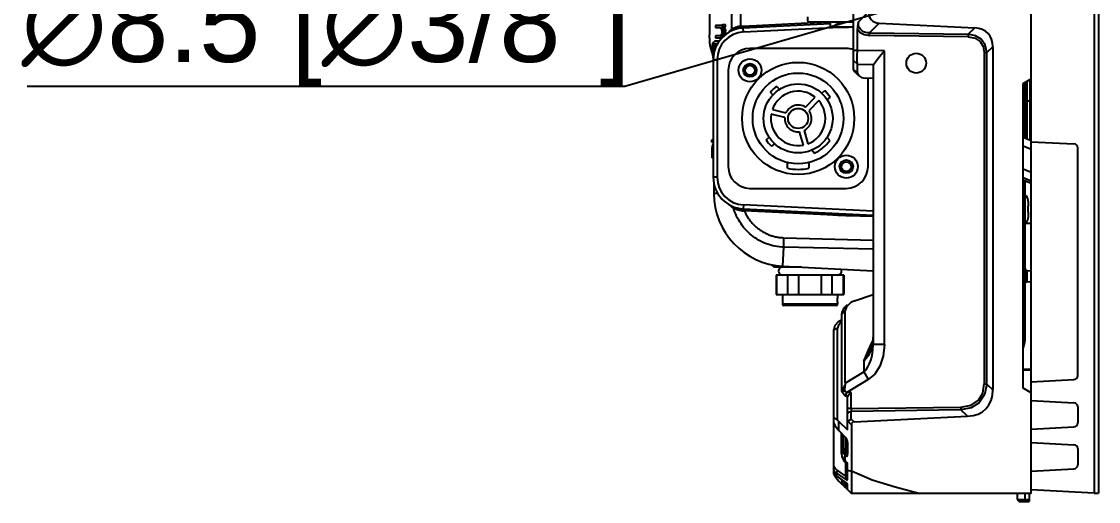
# Model space of a CAD drawing. Header units: millimetres. Extents: x -3132 to 28633, y 682 to 5849.
# Drawn here: x -2397.4 to -2124.7, y 1985.1 to 2106.6 of the extents above; entities that cross this region are included whole.
import ezdxf

# ---------------------------------------------------------------- set-up
doc = ezdxf.new("R2010")
doc.units = ezdxf.units.MM
doc.styles.get("Standard").update_dxf_attribs({"font": 'arial.ttf'})
doc.dimstyles.new('ISO-20', dxfattribs={"dimtxt": 20, "dimasz": 4, "dimexe": 1, "dimexo": 0.2, "dimgap": 0, "dimtad": 1, "dimtoh": 1, "dimdec": 1, "dimzin": 9, "dimdsep": 46, "dimtxsty": 'Standard', "dimblk": '_FILLED', "dimcen": 0.2, "dimclrd": 256, "dimclre": 256, "dimclrt": 256, "dimadec": 1, "dimazin": 2, "dimtfac": 1, "dimtdec": 1, "dimtofl": 0, "dimtmove": 0, "dimatfit": 3, "dimldrblk": '_FILLED', "dimfxl": 1, "dimtolj": 1, "dimtzin": 0, "dimarcsym": 0})

# ---------------------------------------------------------------- blocks, each defined once
blk = doc.blocks.new('_FILLED')
at = {"color": 0, "linetype": 'ByBlock'}
blk.add_solid([(0, 0), (-1, 0.15), (-1, -0.15)], dxfattribs=at)
blk = doc.blocks.new('*D43')
at = {"lineweight": -2, "transparency": 16777216}
for p, q in [((-2169.59, 2112.06), (-2169.19, 2112.06)), ((-2169.39, 2111.86), (-2169.39, 2112.26)), ((-2244.65, 2090.2), (-2177.31, 2109.76)), ((-2396.05, 2090.2), (-2244.65, 2090.2))]:
    blk.add_line(p, q, dxfattribs=at)
at = {"layer": 'Defpoints', "color": 0, "transparency": 16777216}
for p in [(-2173.47, 2110.87), (-2165.31, 2113.24)]:
    blk.add_point(p, dxfattribs=at)
at = {"lineweight": -2, "transparency": 16777216, "xscale": 4, "yscale": 4, "zscale": 4, "rotation": 16.19123402961128}
blk.add_blockref('_FILLED', (-2173.47, 2110.87), dxfattribs=at)
at = {"transparency": 16777216, "insert": (-2320.35, 2103.35), "char_height": 20, "attachment_point": 5}
blk.add_mtext('\\A1;∅8.5 [∅3/8"]', dxfattribs=at)

msp = doc.modelspace()

# ---------------------------------------------------------------- linework, layer by layer
at = {"linetype": 'Continuous'}
for p, q in [((-2141.787, 1987.058), (-2141.787, 2487.058)), ((-2217.632, 2411.041), (-2217.632, 2104.595)), ((-2215.317, 2105.401), (-2215.306, 2378.386)), ((-2125.787, 2236.958), (-2125.787, 1987.158)), ((-2124.737, 2236.958), (-2124.737, 1987.158)), ((-2186.787, 2094.39), (-2186.787, 2129.726)), ((-2223.198, 2109.503), (-2223.198, 2103.243)), ((-2185.507, 2106.544), (-2182.953, 2109.063)), ((-2220.218, 2105.6), (-2221.751, 2105.6)), ((-2221.751, 2105.6), (-2221.751, 2105.079)), ((-2219.982, 2105.704), (-2220.218, 2105.6)), ((-2220.159, 2105.079), (-2219.864, 2105.287)), ((-2219.864, 2105.808), (-2219.982, 2105.704)), ((-2219.864, 2105.808), (-2219.164, 2105.808)), ((-2219.864, 2105.287), (-2219.864, 2105.808)), ((-2219.864, 2105.287), (-2219.164, 2105.287)), ((-2219.164, 2105.287), (-2219.164, 2105.808)), ((-2215.317, 2105.401), (-2215.306, 2105.31)), ((-2215.306, 2105.31), (-2215.296, 2105.223)), ((-2214.688, 2105.456), (-2195.096, 2106.422)), ((-2192.68, 2106.041), (-2214.681, 2104.956)), ((-2198.256, 2106.558), (-2186.787, 2106.558)), ((-2186.787, 2106.458), (-2192.7, 2106.458)), ((-2192.7, 2106.458), (-2192.7, 2105.258)), ((-2192.7, 2105.258), (-2186.787, 2105.258)), ((-2190.55, 2106.558), (-2190.55, 2106.458)), ((-2188.15, 2106.558), (-2188.15, 2106.458)), ((-2180.262, 2106.19), (-2182.709, 2103.776)), ((-2180.262, 2106.19), (-2156.061, 2104.995)), ((-2221.751, 2105.079), (-2220.453, 2105.079)), ((-2220.571, 2102.995), (-2221.751, 2102.995)), ((-2221.751, 2102.995), (-2221.751, 2102.475)), ((-2220.394, 2103.1), (-2220.571, 2102.995)), ((-2220.571, 2102.475), (-2220.336, 2102.579)), ((-2220.453, 2105.079), (-2220.277, 2104.87)), ((-2220.218, 2103.308), (-2220.394, 2103.1)), ((-2220.336, 2102.579), (-2220.218, 2102.683)), ((-2220.336, 2102.579), (-2219.985, 2102.579)), ((-2220.277, 2104.87), (-2220.159, 2104.558)), ((-2220.1, 2103.725), (-2220.218, 2103.308)), ((-2220.218, 2102.683), (-2220.041, 2102.995)), ((-2220.218, 2102.683), (-2219.922, 2102.683)), ((-2220.159, 2105.079), (-2219.489, 2105.079)), ((-2219.982, 2104.766), (-2220.159, 2105.079)), ((-2220.159, 2104.558), (-2220.1, 2104.141)), ((-2220.1, 2104.141), (-2220.1, 2103.725)), ((-2220.041, 2102.995), (-2219.923, 2103.308)), ((-2220.041, 2102.995), (-2219.544, 2102.995)), ((-2219.982, 2104.766), (-2219.296, 2104.766)), ((-2219.923, 2104.558), (-2219.982, 2104.766)), ((-2219.923, 2104.558), (-2219.23, 2104.558)), ((-2219.864, 2104.141), (-2219.923, 2104.558)), ((-2219.923, 2103.308), (-2219.864, 2103.725)), ((-2219.923, 2103.308), (-2219.23, 2103.308)), ((-2219.864, 2104.141), (-2219.164, 2104.141)), ((-2219.864, 2103.725), (-2219.864, 2104.141)), ((-2219.864, 2103.725), (-2219.164, 2103.725)), ((-2219.164, 2103.725), (-2219.164, 2104.141)), ((-2214.631, 2103.958), (-2214.681, 2104.956)), ((-2214.631, 2103.958), (-2190.294, 2105.158)), ((-2190.65, 2105.158), (-2188.05, 2105.158)), ((-2185.787, 2099.293), (-2185.787, 2104.741)), ((-2182.709, 2103.776), (-2157.723, 2103.415)), ((-2157.723, 2102.708), (-2182.709, 2103.07)), ((-2157.723, 2103.415), (-2156.061, 2104.995)), ((-2222.595, 2098.783), (-2222.996, 2100.279)), ((-2222.576, 2100.495), (-2222.635, 2099.975)), ((-2222.635, 2099.975), (-2222.635, 2099.141)), ((-2222.458, 2100.912), (-2222.576, 2100.495)), ((-2222.223, 2101.329), (-2222.458, 2100.912)), ((-2222.281, 2099.975), (-2222.223, 2100.391)), ((-2222.281, 2099.975), (-2221.698, 2099.975)), ((-2222.281, 2099.141), (-2222.281, 2099.975)), ((-2221.987, 2101.537), (-2222.223, 2101.329)), ((-2222.223, 2100.391), (-2222.105, 2100.704)), ((-2222.223, 2100.391), (-2221.514, 2100.391)), ((-2222.105, 2100.704), (-2221.928, 2100.912)), ((-2222.105, 2100.704), (-2221.332, 2100.704)), ((-2221.692, 2101.641), (-2221.987, 2101.537)), ((-2221.928, 2100.912), (-2221.692, 2101.016)), ((-2221.928, 2100.912), (-2221.244, 2100.912)), ((-2221.751, 2102.475), (-2220.088, 2102.475)), ((-2220.807, 2101.641), (-2221.692, 2101.641)), ((-2221.692, 2101.016), (-2221.184, 2101.016)), ((-2151.487, 2100.192), (-2153.008, 2098.746)), ((-2151.487, 2100.192), (-2151.487, 2013.34)), ((-2222.635, 2099.141), (-2222.576, 2098.62)), ((-2222.576, 2098.62), (-2222.458, 2098.204)), ((-2222.458, 2098.204), (-2222.24, 2097.817)), ((-2222.281, 2099.141), (-2221.984, 2099.141)), ((-2222.223, 2098.725), (-2222.281, 2099.141)), ((-2222.223, 2098.725), (-2222.089, 2098.725)), ((-2222.138, 2098.5), (-2222.223, 2098.725)), ((-2188.587, 2099.758), (-2212.987, 2099.758)), ((-2185.787, 2099.293), (-2186.787, 2099.293)), ((-2185.797, 2097.943), (-2185.787, 2099.293)), ((-2185.797, 2096.728), (-2185.797, 2097.943)), ((-2178.891, 2099.154), (-2185.787, 2099.293)), ((-2178.891, 2024.834), (-2178.891, 2099.154)), ((-2153.68, 2098.746), (-2153.008, 2098.746)), ((-2153.68, 2098.746), (-2153.68, 2014.824)), ((-2153.008, 2014.786), (-2153.008, 2098.746)), ((-2222.287, 2096.966), (-2221.287, 2096.966)), ((-2222.287, 2096.966), (-2222.287, 2067.15)), ((-2221.287, 2096.966), (-2221.287, 2067.15)), ((-2185.787, 2095.831), (-2186.787, 2096.728)), ((-2186.787, 2094.39), (-2185.787, 2093.494)), ((-2185.787, 2095.831), (-2185.797, 2096.728)), ((-2185.787, 2095.831), (-2181.647, 2095.748)), ((-2185.787, 2093.494), (-2185.787, 2095.831)), ((-2181.787, 2095.232), (-2181.787, 2024.834)), ((-2218.487, 2094.258), (-2218.487, 2069.858)), ((-2186.582, 2093.969), (-2186.371, 2093.764)), ((-2186.371, 2093.764), (-2185.533, 2092.926)), ((-2185.787, 2093.494), (-2185.532, 2092.927)), ((-2181.787, 2092.198), (-2183.823, 2092.28)), ((-2183.087, 2069.858), (-2183.087, 2092.251)), ((-2143.787, 2090.903), (-2141.787, 2092.058)), ((-2142.087, 2091.885), (-2142.087, 2076.592)), ((-2206.192, 2090.172), (-2205.545, 2089.401)), ((-2194.825, 2088.463), (-2194.054, 2089.11)), ((-2143.787, 2013.713), (-2143.787, 2090.903)), ((-2143.287, 2077.098), (-2143.287, 2091.192)), ((-2142.787, 2077.058), (-2142.787, 2091.481)), ((-2207.192, 2088.019), (-2207.839, 2088.79)), ((-2198.893, 2084.882), (-2196.443, 2087.419)), ((-2195.58, 2086.586), (-2198.03, 2084.048)), ((-2192.672, 2087.463), (-2193.444, 2086.816)), ((-2141.787, 2086.458), (-2143.287, 2086.458)), ((-2207.311, 2084.303), (-2203.889, 2083.45)), ((-2204.179, 2082.285), (-2207.601, 2083.139)), ((-2199.469, 2075.285), (-2200.441, 2078.676)), ((-2199.287, 2079.006), (-2198.315, 2075.616)), ((-2222.635, 2076.641), (-2222.287, 2076.641)), ((-2222.635, 2076.016), (-2222.635, 2076.641)), ((-2222.635, 2076.016), (-2222.287, 2076.016)), ((-2222.399, 2075.495), (-2222.576, 2075.079)), ((-2222.287, 2075.645), (-2222.399, 2075.495)), ((-2208.901, 2076.652), (-2208.13, 2077.3)), ((-2206.748, 2075.653), (-2207.519, 2075.005)), ((-2193.467, 2077.263), (-2192.799, 2076.467)), ((-2143.787, 2077.309), (-2141.787, 2076.466)), ((-2141.787, 2076.165), (-2130.934, 2075.596)), ((-2222.576, 2075.079), (-2222.635, 2074.558)), ((-2222.635, 2074.558), (-2222.635, 2072.058)), ((-2222.34, 2072.683), (-2222.34, 2074.662)), ((-2196.668, 2073.221), (-2197.336, 2074.017)), ((-2143.787, 2075.139), (-2141.787, 2074.295)), ((-2129.987, 2016.929), (-2129.987, 2074.598)), ((-2222.287, 2072.058), (-2222.635, 2072.058)), ((-2203.462, 2069.438), (-2203.462, 2070.873)), ((-2198.112, 2070.873), (-2198.112, 2069.438)), ((-2221.287, 2067.15), (-2222.287, 2067.15)), ((-2141.787, 2068.367), (-2143.787, 2069.211)), ((-2143.787, 2067.118), (-2141.787, 2066.274)), ((-2222.132, 2065.603), (-2222.132, 2063.074)), ((-2212.987, 2064.358), (-2188.587, 2064.358)), ((-2141.787, 2065.612), (-2143.787, 2066.456)), ((-2143.287, 2065.926), (-2143.786, 2066.443)), ((-2143.287, 2026.585), (-2143.287, 2066.245)), ((-2221.169, 2063.074), (-2222.132, 2063.074)), ((-2217.495, 2059.559), (-2217.408, 2059.512)), ((-2214.631, 2060.158), (-2214.681, 2059.159)), ((-2214.681, 2059.159), (-2181.787, 2057.537)), ((-2181.787, 2058.538), (-2214.631, 2060.158)), ((-2143.786, 2061.558), (-2143.287, 2061.558)), ((-2142.53, 2061.354), (-2142.509, 2061.356)), ((-2142.53, 2059.804), (-2142.487, 2059.808)), ((-2142.487, 2059.808), (-2142.487, 2060.912)), ((-2214.848, 2058.698), (-2214.654, 2058.674)), ((-2214.407, 2058.646), (-2214.654, 2058.674)), ((-2195.096, 2057.693), (-2214.407, 2058.646)), ((-2142.487, 2058.308), (-2142.53, 2058.312)), ((-2142.509, 2056.76), (-2142.53, 2056.762)), ((-2142.487, 2057.204), (-2142.487, 2058.308)), ((-2143.227, 2055.508), (-2141.787, 2055.558)), ((-2204.378, 2051.847), (-2181.752, 2051.273)), ((-2204.65, 2044.652), (-2204.398, 2049.454)), ((-2181.746, 2048.939), (-2204.398, 2049.454)), ((-2143.287, 2045.558), (-2143.786, 2045.558)), ((-2206.8, 2044.403), (-2207.405, 2045.007)), ((-2199.894, 2044.403), (-2206.8, 2044.403)), ((-2204.65, 2044.652), (-2181.787, 2043.454)), ((-2204.151, 2044.403), (-2204.232, 2044.63)), ((-2201.844, 2044.403), (-2201.839, 2044.505)), ((-2141.787, 2043.395), (-2142.83, 2043.487)), ((-2142.83, 2040.946), (-2142.83, 2043.487)), ((-2189.187, 2042.403), (-2206.387, 2042.403)), ((-2206.387, 2042.403), (-2206.387, 2037.503)), ((-2206.246, 2042.403), (-2206.246, 2037.503)), ((-2203.357, 2037.503), (-2203.357, 2042.403)), ((-2200.676, 2042.403), (-2200.676, 2037.503)), ((-2194.897, 2037.503), (-2194.897, 2042.403)), ((-2192.217, 2042.403), (-2192.217, 2037.503)), ((-2189.327, 2037.503), (-2189.327, 2042.403)), ((-2189.187, 2042.403), (-2189.187, 2037.503)), ((-2143.786, 2040.672), (-2143.287, 2041.19)), ((-2143.287, 2040.558), (-2143.199, 2040.59)), ((-2143.215, 2040.758), (-2143.253, 2040.653)), ((-2143.199, 2040.59), (-2143.116, 2040.604)), ((-2141.787, 2040.72), (-2143.116, 2040.604)), ((-2143.116, 2040.604), (-2142.945, 2040.705)), ((-2142.945, 2040.705), (-2142.83, 2040.946)), ((-2206.387, 2037.503), (-2189.187, 2037.503)), ((-2204.715, 2037.503), (-2204.715, 2036.503)), ((-2190.858, 2037.503), (-2190.858, 2036.503)), ((-2186.509, 2035.88), (-2181.787, 2037.499)), ((-2204.784, 2035.52), (-2204.787, 2035.503)), ((-2204.787, 2035.503), (-2204.787, 2035.003)), ((-2190.787, 2035.003), (-2204.787, 2035.003)), ((-2204.777, 2035.575), (-2204.784, 2035.52)), ((-2204.776, 2035.577), (-2204.777, 2035.575)), ((-2204.765, 2035.665), (-2204.776, 2035.577)), ((-2204.752, 2035.783), (-2204.765, 2035.665)), ((-2204.739, 2035.924), (-2204.752, 2035.783)), ((-2204.727, 2036.09), (-2204.739, 2035.924)), ((-2204.718, 2036.289), (-2204.727, 2036.09)), ((-2204.715, 2036.503), (-2204.718, 2036.289)), ((-2191.087, 2034.703), (-2204.487, 2034.703)), ((-2190.855, 2036.289), (-2190.858, 2036.503)), ((-2190.846, 2036.09), (-2190.855, 2036.289)), ((-2190.834, 2035.924), (-2190.846, 2036.09)), ((-2190.821, 2035.783), (-2190.834, 2035.924)), ((-2190.811, 2035.69), (-2190.821, 2035.783)), ((-2190.808, 2035.665), (-2190.811, 2035.69)), ((-2190.797, 2035.575), (-2190.808, 2035.665)), ((-2190.789, 2035.52), (-2190.797, 2035.575)), ((-2190.787, 2035.503), (-2190.789, 2035.52)), ((-2190.787, 2035.503), (-2190.787, 2035.003)), ((-2186.509, 2035.88), (-2187.43, 2035.431)), ((-2188.871, 2033.399), (-2189.787, 2032.398)), ((-2189.787, 2032.398), (-2189.787, 2013.002)), ((-2188.581, 2034.306), (-2188.871, 2033.399)), ((-2188.871, 2015.065), (-2188.871, 2033.399)), ((-2191.787, 2028.577), (-2190.787, 2028.943)), ((-2190.787, 2005.683), (-2190.787, 2028.943)), ((-2189.787, 2030.992), (-2190.657, 2030.558)), ((-2189.787, 2030.502), (-2189.954, 2030.417)), ((-2191.787, 1992.162), (-2191.787, 2028.577)), ((-2181.787, 2027.162), (-2181.969, 2025.271)), ((-2143.287, 2026.585), (-2143.769, 2026.585)), ((-2183.198, 2022.757), (-2182.395, 2024.723)), ((-2181.969, 2025.271), (-2182.435, 2023.667)), ((-2182.395, 2024.723), (-2181.787, 2025.889)), ((-2181.884, 2025.606), (-2182.139, 2024.245)), ((-2178.891, 2024.834), (-2181.787, 2024.834)), ((-2184.145, 2020.59), (-2183.198, 2022.757)), ((-2184.145, 2020.59), (-2184.145, 2017.885)), ((-2141.787, 2018.482), (-2143.787, 2018.587)), ((-2141.787, 2018.308), (-2143.787, 2018.343)), ((-2188.871, 2015.042), (-2184.145, 2017.885)), ((-2183.019, 2015.95), (-2188.435, 2012.692)), ((-2141.787, 2015.361), (-2130.934, 2015.93)), ((-2189.747, 2012.961), (-2189.787, 2013.002)), ((-2188.918, 2011.722), (-2189.787, 2013.002)), ((-2189.647, 2012.934), (-2188.94, 2014.456)), ((-2189.26, 2012.967), (-2189.647, 2012.934)), ((-2188.973, 2012.99), (-2189.26, 2012.967)), ((-2189.006, 2013.495), (-2188.973, 2012.99)), ((-2188.973, 2012.99), (-2188.79, 2012.896)), ((-2188.79, 2012.896), (-2188.602, 2012.801)), ((-2188.402, 2012.69), (-2188.681, 2012.191)), ((-2188.602, 2012.801), (-2188.412, 2012.706)), ((-2187.322, 2012.626), (-2188.435, 2012.692)), ((-2187.703, 2012.263), (-2187.322, 2012.626)), ((-2187.322, 2008.579), (-2187.322, 2012.626)), ((-2153.008, 2014.786), (-2153.68, 2014.786)), ((-2153.008, 2014.786), (-2151.487, 2013.34)), ((-2141.787, 2012.558), (-2143.787, 2013.713)), ((-2188.866, 2011.842), (-2188.918, 2011.722)), ((-2188.918, 2011.722), (-2188.918, 2011.721)), ((-2188.287, 2011.684), (-2188.918, 2011.721)), ((-2188.681, 2012.191), (-2188.866, 2011.842)), ((-2188.287, 2003.223), (-2188.287, 2011.684)), ((-2188.016, 2011.962), (-2187.703, 2012.263)), ((-2141.787, 2010.598), (-2130.934, 2010.029)), ((-2187.322, 2008.579), (-2188.287, 2008.579)), ((-2187.8, 2007.772), (-2187.322, 2007.872)), ((-2187.324, 2008.079), (-2187.322, 2007.872)), ((-2187.322, 2008.579), (-2159.605, 2008.979)), ((-2159.605, 2008.273), (-2187.322, 2007.872)), ((-2187.322, 2005.884), (-2187.322, 2007.872)), ((-2157.877, 2006.63), (-2159.605, 2008.273)), ((-2129.987, 2009.031), (-2129.987, 2004.929)), ((-2190.449, 2005.332), (-2188.287, 2003.223)), ((-2190.449, 2003.029), (-2190.449, 2005.332)), ((-2187.287, 2004.505), (-2188.156, 2005.331)), ((-2187.648, 2005.761), (-2187.322, 2005.884)), ((-2187.322, 2005.884), (-2186.614, 2005.211)), ((-2187.287, 2004.505), (-2187.287, 1987.058)), ((-2186.614, 2005.211), (-2157.877, 2006.63)), ((-2190.449, 2003.029), (-2188.771, 2001.288)), ((-2189.787, 1997.237), (-2189.787, 2002.341)), ((-2189.315, 1998.858), (-2189.315, 2001.852)), ((-2141.787, 2003.361), (-2130.934, 2003.93)), ((-2188.758, 2001.288), (-2188.758, 1997.326)), ((-2188.287, 2000.1), (-2188.287, 1997.067)), ((-2141.787, 1999.996), (-2130.934, 1999.428)), ((-2189.678, 1997.846), (-2189.787, 1998.507)), ((-2189.248, 1998.288), (-2189.315, 1998.858)), ((-2189.056, 1997.768), (-2189.248, 1998.288)), ((-2188.758, 1997.326), (-2189.056, 1997.768)), ((-2188.432, 1996.351), (-2188.908, 1996.792)), ((-2188.908, 1995.413), (-2188.908, 1996.792)), ((-2188.529, 1997.375), (-2188.758, 1997.326)), ((-2188.581, 1996.842), (-2188.758, 1997.326)), ((-2188.337, 1997.245), (-2188.287, 1997.378)), ((-2129.987, 1998.429), (-2129.987, 1994.327)), ((-2188.965, 1995.177), (-2188.908, 1995.413)), ((-2188.92, 1995.074), (-2188.965, 1995.177)), ((-2188.42, 1994.536), (-2188.92, 1995.074)), ((-2188.908, 1995.413), (-2188.432, 1994.902)), ((-2188.771, 1994.914), (-2188.771, 1991.481)), ((-2188.359, 1994.734), (-2188.432, 1994.902)), ((-2188.42, 1994.537), (-2188.329, 1994.398)), ((-2188.381, 1994.525), (-2188.42, 1994.536)), ((-2188.287, 1990.757), (-2188.287, 1994.362)), ((-2191.556, 1992.642), (-2191.787, 1992.868)), ((-2191.787, 1992.214), (-2191.556, 1991.996)), ((-2191.787, 1992.161), (-2191.152, 1991.566)), ((-2191.787, 1991.997), (-2191.787, 1992.161)), ((-2191.304, 1992.429), (-2191.556, 1992.642)), ((-2191.033, 1992.229), (-2191.304, 1992.429)), ((-2191.152, 1991.566), (-2190.973, 1991.43)), ((-2191.119, 1993.136), (-2190.694, 1992.806)), ((-2191.033, 1992.229), (-2190.985, 1992.428)), ((-2191.033, 1992.229), (-2188.432, 1990.43)), ((-2191.033, 1991.562), (-2191.033, 1992.229)), ((-2188.432, 1989.679), (-2191.033, 1991.562)), ((-2190.973, 1991.43), (-2191.033, 1991.562)), ((-2190.985, 1992.428), (-2190.864, 1992.637)), ((-2190.973, 1991.43), (-2188.491, 1989.627)), ((-2190.864, 1992.637), (-2190.694, 1992.806)), ((-2190.694, 1992.806), (-2188.771, 1991.481)), ((-2188.529, 1991.53), (-2188.771, 1991.481)), ((-2188.523, 1990.844), (-2188.463, 1990.624)), ((-2188.305, 1990.604), (-2188.287, 1990.757)), ((-2187.623, 1992.827), (-2187.287, 1992.773)), ((-2141.787, 1992.76), (-2130.934, 1993.328)), ((-2188.308, 1988.079), (-2190.449, 1990.221)), ((-2188.758, 1989.579), (-2189.049, 1990.032)), ((-2188.967, 1988.856), (-2188.883, 1989.1)), ((-2188.908, 1988.679), (-2188.967, 1988.856)), ((-2188.883, 1989.1), (-2188.67, 1989.328)), ((-2188.758, 1989.821), (-2188.758, 1989.579)), ((-2188.529, 1989.628), (-2188.758, 1989.579)), ((-2188.577, 1989.063), (-2188.67, 1989.328)), ((-2188.463, 1989.614), (-2188.493, 1989.625)), ((-2188.493, 1989.625), (-2188.493, 1989.625)), ((-2188.493, 1989.625), (-2188.349, 1989.46)), ((-2188.463, 1990.624), (-2188.432, 1990.43)), ((-2188.432, 1989.679), (-2188.463, 1989.614)), ((-2188.382, 1988.192), (-2188.426, 1988.198)), ((-2188.42, 1988.531), (-2188.378, 1988.318)), ((-2188.378, 1988.318), (-2188.382, 1988.192)), ((-2188.349, 1989.46), (-2188.287, 1989.244)), ((-2188.287, 1988.058), (-2188.287, 1989.289)), ((-2188.287, 1989.225), (-2188.287, 1989.244)), ((-2188.287, 1988.058), (-2187.287, 1987.058)), ((-2125.787, 1987.158), (-2141.738, 1987.994)), ((-2141.787, 1987.058), (-2187.287, 1987.058)), ((-2145.287, 1987.058), (-2145.287, 1985.558)), ((-2145.287, 1985.558), (-2142.287, 1985.558)), ((-2145.287, 1985.558), (-2144.787, 1985.058)), ((-2143.287, 1985.058), (-2143.287, 1987.058)), ((-2142.287, 1987.058), (-2142.287, 1985.058)), ((-2125.787, 1987.158), (-2124.737, 1987.158)), ((-2144.787, 1985.058), (-2142.287, 1985.058))]:
    msp.add_line(p, q, dxfattribs=at)
for points in [[(-2215.99, 2105.266), (-2216.159, 2105.22), (-2216.327, 2105.169), (-2216.492, 2105.114), (-2216.656, 2105.055), (-2216.815, 2104.993), (-2216.969, 2104.928), (-2217.118, 2104.862), (-2217.26, 2104.794), (-2217.393, 2104.727), (-2217.517, 2104.66), (-2217.632, 2104.595)], [(-2215.317, 2105.401), (-2215.484, 2105.376), (-2215.652, 2105.344), (-2215.821, 2105.308), (-2215.99, 2105.266)], [(-2215.317, 2105.401), (-2215.107, 2105.425), (-2214.898, 2105.443), (-2214.688, 2105.456)], [(-2214.681, 2104.956), (-2214.677, 2104.973), (-2214.675, 2105.02), (-2214.675, 2105.098), (-2214.678, 2105.2), (-2214.682, 2105.323), (-2214.688, 2105.456)], [(-2198.446, 2107.758), (-2198.441, 2107.49), (-2198.427, 2107.236), (-2198.404, 2107.009), (-2198.374, 2106.82), (-2198.339, 2106.677), (-2198.299, 2106.588), (-2198.256, 2106.558)], [(-2195.096, 2106.422), (-2193.173, 2106.516), (-2192.239, 2106.558)], [(-2195.096, 2106.422), (-2195.09, 2106.297), (-2195.086, 2106.18), (-2195.084, 2106.075), (-2195.083, 2105.994), (-2195.085, 2105.941), (-2195.089, 2105.923)], [(-2192.383, 2105.258), (-2192.279, 2105.269), (-2192.154, 2105.302), (-2192.004, 2105.358), (-2191.828, 2105.44), (-2191.622, 2105.547), (-2191.386, 2105.681), (-2191.118, 2105.84), (-2190.818, 2106.024), (-2190.487, 2106.231), (-2190.126, 2106.458)], [(-2185.507, 2106.544), (-2185.655, 2105.936), (-2185.753, 2105.331), (-2185.787, 2104.741)], [(-2182.709, 2103.776), (-2183.184, 2103.754), (-2183.703, 2103.84), (-2184.226, 2104.03), (-2184.684, 2104.305), (-2185.032, 2104.663), (-2185.292, 2105.122), (-2185.465, 2105.63), (-2185.535, 2106.124), (-2185.507, 2106.544)], [(-2222.996, 2100.279), (-2223.005, 2100.317), (-2223.015, 2100.358), (-2223.025, 2100.403), (-2223.035, 2100.452), (-2223.045, 2100.504), (-2223.055, 2100.559), (-2223.065, 2100.619), (-2223.075, 2100.686), (-2223.085, 2100.76), (-2223.094, 2100.834), (-2223.102, 2100.906), (-2223.11, 2100.972), (-2223.116, 2101.035), (-2223.122, 2101.094), (-2223.127, 2101.152), (-2223.132, 2101.211), (-2223.137, 2101.274), (-2223.142, 2101.345), (-2223.148, 2101.425), (-2223.154, 2101.517), (-2223.16, 2101.621), (-2223.166, 2101.736), (-2223.171, 2101.864), (-2223.177, 2102.008), (-2223.183, 2102.17), (-2223.188, 2102.35), (-2223.192, 2102.549), (-2223.195, 2102.765), (-2223.197, 2102.996), (-2223.198, 2103.243)], [(-2218.162, 2104.09), (-2218.193, 2104.027), (-2218.226, 2103.954), (-2218.24, 2103.92)], [(-2217.759, 2104.53), (-2217.831, 2104.475), (-2217.894, 2104.417), (-2217.949, 2104.363), (-2217.997, 2104.314), (-2218.039, 2104.269), (-2218.075, 2104.227), (-2218.105, 2104.186), (-2218.133, 2104.143), (-2218.162, 2104.09)], [(-2217.759, 2104.53), (-2217.76, 2104.338), (-2217.829, 2104.177), (-2217.836, 2104.171)], [(-2217.632, 2104.595), (-2217.633, 2104.402), (-2217.703, 2104.24), (-2217.815, 2104.146)], [(-2217.759, 2104.53), (-2217.717, 2104.552), (-2217.675, 2104.573), (-2217.632, 2104.595)], [(-2215.296, 2105.223), (-2215.287, 2105.141), (-2215.283, 2105.103), (-2215.28, 2105.068), (-2215.277, 2105.035), (-2215.274, 2105.006), (-2215.273, 2104.98), (-2215.271, 2104.958), (-2215.27, 2104.939), (-2215.27, 2104.925), (-2215.27, 2104.914), (-2215.271, 2104.908), (-2215.272, 2104.905)], [(-2185.787, 2104.741), (-2185.071, 2103.849), (-2184.056, 2103.288), (-2182.709, 2103.07)], [(-2182.709, 2103.07), (-2182.707, 2103.327), (-2182.707, 2103.568), (-2182.709, 2103.776)], [(-2153.008, 2098.746), (-2153.442, 2100.67), (-2154.439, 2102.096), (-2155.881, 2103.01), (-2157.723, 2103.415)], [(-2157.723, 2103.415), (-2157.72, 2103.209), (-2157.72, 2102.968), (-2157.723, 2102.708)], [(-2157.723, 2102.708), (-2155.934, 2102.377), (-2154.662, 2101.523), (-2153.926, 2100.293), (-2153.68, 2098.746)], [(-2178.891, 2099.154), (-2180.093, 2097.771), (-2181.052, 2096.603), (-2181.647, 2095.748)], [(-2186.787, 2094.39), (-2186.706, 2094.119), (-2186.582, 2093.969)], [(-2185.532, 2092.927), (-2184.754, 2092.454), (-2183.823, 2092.28)], [(-2217.955, 2060.043), (-2217.914, 2059.978), (-2217.833, 2059.868), (-2217.751, 2059.772), (-2217.667, 2059.689), (-2217.582, 2059.618), (-2217.495, 2059.559)], [(-2217.408, 2059.512), (-2217.428, 2059.663), (-2217.492, 2059.786)], [(-2217.126, 2059.393), (-2217.22, 2059.432), (-2217.314, 2059.471), (-2217.408, 2059.512)], [(-2217.126, 2059.393), (-2217.15, 2059.547), (-2217.218, 2059.671), (-2217.325, 2059.749)], [(-2204.398, 2049.454), (-2204.955, 2049.481), (-2205.511, 2049.532), (-2206.065, 2049.605), (-2206.615, 2049.701), (-2207.161, 2049.819), (-2207.702, 2049.96), (-2208.237, 2050.123), (-2208.766, 2050.307), (-2209.286, 2050.513), (-2209.797, 2050.741), (-2210.298, 2050.988), (-2210.787, 2051.256), (-2211.265, 2051.543), (-2211.729, 2051.849), (-2212.181, 2052.173), (-2212.618, 2052.516), (-2213.042, 2052.875), (-2213.45, 2053.252), (-2213.843, 2053.646), (-2214.22, 2054.056), (-2214.581, 2054.481), (-2214.924, 2054.922), (-2215.249, 2055.376), (-2215.555, 2055.843), (-2215.842, 2056.323), (-2216.109, 2056.813), (-2216.355, 2057.314), (-2216.58, 2057.823), (-2216.784, 2058.34), (-2216.966, 2058.864), (-2217.126, 2059.393)], [(-2217.126, 2059.393), (-2216.996, 2059.331), (-2216.854, 2059.267), (-2216.703, 2059.202), (-2216.542, 2059.138)], [(-2216.542, 2059.138), (-2216.372, 2059.075), (-2216.195, 2059.013), (-2216.011, 2058.955), (-2215.823, 2058.9), (-2215.631, 2058.849), (-2215.436, 2058.803)], [(-2214.654, 2058.674), (-2214.652, 2058.722), (-2214.651, 2058.769), (-2214.65, 2058.815), (-2214.65, 2058.86), (-2214.65, 2058.903), (-2214.65, 2058.944), (-2214.651, 2058.982), (-2214.653, 2059.017), (-2214.655, 2059.049), (-2214.657, 2059.077), (-2214.66, 2059.102), (-2214.664, 2059.122), (-2214.667, 2059.138), (-2214.672, 2059.15), (-2214.676, 2059.157)], [(-2214.407, 2058.646), (-2214.401, 2058.771), (-2214.397, 2058.888), (-2214.395, 2058.993), (-2214.394, 2059.074), (-2214.396, 2059.127), (-2214.4, 2059.145)], [(-2142.487, 2060.912), (-2142.492, 2061.062), (-2142.506, 2061.21), (-2142.53, 2061.354)], [(-2142.509, 2059.058), (-2142.511, 2059.309), (-2142.518, 2059.558), (-2142.53, 2059.804)], [(-2142.53, 2058.312), (-2142.518, 2058.558), (-2142.511, 2058.807), (-2142.509, 2059.058)], [(-2215.436, 2058.803), (-2215.24, 2058.763), (-2215.044, 2058.727), (-2214.848, 2058.698)], [(-2214.407, 2058.646), (-2214.312, 2058.428), (-2214.212, 2058.211), (-2214.106, 2057.996), (-2213.995, 2057.781), (-2213.879, 2057.569), (-2213.758, 2057.358), (-2213.631, 2057.149), (-2213.5, 2056.943), (-2213.363, 2056.739), (-2213.222, 2056.538), (-2213.077, 2056.339), (-2212.927, 2056.144), (-2212.772, 2055.951), (-2212.613, 2055.762), (-2212.449, 2055.577), (-2212.281, 2055.394), (-2212.109, 2055.215), (-2211.932, 2055.039), (-2211.752, 2054.867), (-2211.567, 2054.699), (-2211.379, 2054.535), (-2211.188, 2054.376), (-2210.993, 2054.22), (-2210.794, 2054.069), (-2210.591, 2053.922), (-2210.386, 2053.779), (-2210.176, 2053.641), (-2209.964, 2053.507), (-2209.749, 2053.378), (-2209.532, 2053.254), (-2209.312, 2053.134), (-2209.089, 2053.02), (-2208.864, 2052.911), (-2208.638, 2052.807), (-2208.409, 2052.708), (-2208.179, 2052.614), (-2207.947, 2052.526), (-2207.714, 2052.443), (-2207.479, 2052.365), (-2207.243, 2052.293), (-2207.006, 2052.226), (-2206.768, 2052.164), (-2206.529, 2052.108), (-2206.29, 2052.057), (-2206.05, 2052.011), (-2205.81, 2051.971), (-2205.57, 2051.937), (-2205.331, 2051.908), (-2205.091, 2051.885), (-2204.853, 2051.867), (-2204.615, 2051.854), (-2204.378, 2051.847)], [(-2195.089, 2058.193), (-2195.085, 2058.177), (-2195.083, 2058.129), (-2195.084, 2058.052), (-2195.086, 2057.95), (-2195.09, 2057.826), (-2195.096, 2057.693)], [(-2181.787, 2057.353), (-2182.033, 2057.345), (-2182.353, 2057.338), (-2182.714, 2057.332), (-2183.116, 2057.329), (-2183.558, 2057.329), (-2184.039, 2057.331), (-2184.559, 2057.335), (-2185.119, 2057.343), (-2185.716, 2057.353), (-2186.353, 2057.366), (-2187.056, 2057.383), (-2187.837, 2057.404), (-2188.706, 2057.431), (-2189.676, 2057.463), (-2190.766, 2057.503), (-2192.011, 2057.553), (-2193.446, 2057.615), (-2195.096, 2057.693)], [(-2142.53, 2056.762), (-2142.506, 2056.906), (-2142.492, 2057.053), (-2142.487, 2057.204)], [(-2204.398, 2049.454), (-2204.403, 2049.758), (-2204.404, 2050.111), (-2204.402, 2050.505), (-2204.397, 2050.931), (-2204.389, 2051.383), (-2204.378, 2051.847)], [(-2142.83, 2040.946), (-2143.03, 2040.898), (-2143.215, 2040.758)], [(-2188.368, 2034.834), (-2188.97, 2034.269), (-2189.418, 2033.653), (-2189.693, 2033.023), (-2189.787, 2032.398)], [(-2187.43, 2035.431), (-2187.735, 2035.22), (-2188.581, 2034.306)], [(-2190.657, 2030.558), (-2191.499, 2029.633), (-2191.787, 2028.577)], [(-2189.954, 2030.417), (-2190.57, 2029.732), (-2190.787, 2028.943)], [(-2184.145, 2017.885), (-2183.6, 2018.429), (-2183.109, 2019.132), (-2182.682, 2019.982), (-2182.323, 2020.974), (-2182.043, 2022.109), (-2181.856, 2023.392), (-2181.787, 2024.834)], [(-2182.139, 2024.245), (-2182.511, 2023.066), (-2182.98, 2022.062), (-2183.528, 2021.235), (-2184.145, 2020.59)], [(-2182.435, 2023.667), (-2182.991, 2022.413), (-2184.145, 2020.59)], [(-2178.891, 2024.834), (-2179.227, 2021.815), (-2180.102, 2019.312), (-2181.393, 2017.336), (-2183.019, 2015.95)], [(-2184.145, 2017.885), (-2183.835, 2017.336), (-2183.45, 2016.676), (-2183.019, 2015.95)], [(-2189.647, 2012.934), (-2189.7, 2012.939), (-2189.747, 2012.961)], [(-2188.94, 2014.456), (-2189.001, 2013.987), (-2189.006, 2013.495)], [(-2188.871, 2015.065), (-2188.877, 2014.883), (-2188.9, 2014.68), (-2188.94, 2014.456)], [(-2159.605, 2008.979), (-2156.981, 2009.465), (-2155.119, 2010.715), (-2154.038, 2012.524), (-2153.68, 2014.824)], [(-2153.008, 2014.786), (-2153.59, 2012.055), (-2154.983, 2010.058), (-2157.008, 2008.802), (-2159.605, 2008.273)], [(-2188.287, 2011.684), (-2188.22, 2011.759), (-2188.016, 2011.962)], [(-2188.287, 2007.165), (-2188.159, 2007.511), (-2187.8, 2007.772)], [(-2187.322, 2008.579), (-2187.324, 2008.32), (-2187.324, 2008.079)], [(-2159.605, 2008.979), (-2159.602, 2008.722), (-2159.602, 2008.481), (-2159.605, 2008.273)], [(-2188.287, 2004.763), (-2188.273, 2004.983), (-2188.23, 2005.175), (-2188.156, 2005.331)], [(-2188.16, 2005.324), (-2187.933, 2005.574), (-2187.648, 2005.761)], [(-2189.315, 1998.858), (-2189.531, 1998.814), (-2189.716, 1998.688), (-2189.787, 1998.507)], [(-2189.787, 1997.238), (-2189.683, 1996.452), (-2189.284, 1995.546), (-2188.92, 1995.074)], [(-2189.787, 1997.237), (-2189.679, 1996.566), (-2189.374, 1995.944), (-2188.908, 1995.413)], [(-2188.908, 1996.792), (-2189.372, 1997.262), (-2189.678, 1997.846)], [(-2188.908, 1996.792), (-2188.854, 1996.887), (-2188.784, 1996.978), (-2188.67, 1997.085)], [(-2188.67, 1997.085), (-2188.475, 1997.142), (-2188.337, 1997.245)], [(-2188.432, 1996.351), (-2188.501, 1996.595), (-2188.581, 1996.842)], [(-2188.432, 1996.351), (-2188.352, 1996.559), (-2188.303, 1996.802), (-2188.287, 1997.067)], [(-2191.787, 1993.895), (-2191.485, 1993.501), (-2191.119, 1993.136)], [(-2188.426, 1994.895), (-2188.38, 1994.648), (-2188.381, 1994.525)], [(-2188.287, 1994.362), (-2188.306, 1994.554), (-2188.359, 1994.734)], [(-2191.556, 1991.996), (-2191.304, 1991.773), (-2191.033, 1991.562)], [(-2188.771, 1991.481), (-2188.68, 1991.275), (-2188.596, 1991.062), (-2188.523, 1990.844)], [(-2188.287, 1992.937), (-2187.956, 1992.881), (-2187.623, 1992.827)], [(-2187.287, 1992.773), (-2182.045, 1990.542), (-2176.194, 1988.727), (-2169.854, 1987.058)], [(-2188.67, 1989.328), (-2188.73, 1989.496), (-2188.758, 1989.579)], [(-2188.67, 1989.328), (-2188.475, 1989.386), (-2188.337, 1989.491)], [(-2188.42, 1988.531), (-2188.492, 1988.795), (-2188.577, 1989.063)], [(-2188.432, 1990.43), (-2188.355, 1990.493), (-2188.305, 1990.604)], [(-2188.287, 1989.244), (-2188.305, 1989.367), (-2188.355, 1989.523), (-2188.432, 1989.679)]]:
    msp.add_lwpolyline(points, dxfattribs=at)
for centre, radius in [((-2212.987, 2094.258), 2.9), ((-2170.887, 2096.058), 2.5), ((-2200.787, 2082.058), 14.2), ((-2212.987, 2094.258), 1.7), ((-2212.987, 2094.258), 1.25), ((-2200.787, 2082.058), 11.5), ((-2200.787, 2082.058), 8.75), ((-2200.787, 2082.058), 2.55), ((-2188.587, 2069.858), 2.9), ((-2188.587, 2069.858), 1.7), ((-2188.587, 2069.858), 1.25)]:
    msp.add_circle(centre, radius, dxfattribs=at)
for centre, radius, start, end in [((-2190.65, 2105.258), 0.1, 180, 270), ((-2188.05, 2105.258), 0.1, 270.07537, 0), ((-2214.287, 2096.966), 8, 92.82334, 180), ((-2214.287, 2096.966), 7, 92.82331, 180), ((-2232.132, 2095.741), 10, 9.81045, 13.68836), ((-2212.987, 2094.258), 5.5, 90, 180), ((-2188.587, 2094.258), 5.5, 70.81501, 90), ((-2200.787, 2082.058), 9.75, 123.6699, 136.3301), ((-2200.787, 2082.058), 6.9, 50.98854, 161.01146), ((-2200.787, 2082.058), 9.75, 33.6699, 46.3301), ((-2200.787, 2082.058), 6.9, 290.98854, 41.01146), ((-2200.787, 2082.058), 3.4, 56.16425, 155.83575), ((-2200.787, 2082.058), 3.4, 296.16425, 35.83575), ((-2200.787, 2082.058), 6.9, 170.98854, 281.01146), ((-2200.787, 2082.058), 3.4, 176.16425, 275.83575), ((-2200.787, 2082.058), 9.75, 213.6699, 226.3301), ((-2200.787, 2082.058), 9.75, 294.99079, 325.00921), ((-2130.987, 2074.598), 1, 0, 87), ((-2212.987, 2069.858), 5.5, 180, 270), ((-2188.587, 2069.858), 5.5, 270, 0), ((-2214.287, 2067.15), 8, 180, 267.17666), ((-2214.287, 2067.15), 7, 180, 267.17666), ((-2200.787, 2082.058), 12.9, 258.03206, 281.96794), ((-2203.685, 2063.074), 18.448, 180, 267), ((-2144.487, 2061.058), 2, 8.57032, 52.99659), ((-2144.487, 2057.058), 2, 307.00341, 351.42968), ((-2204.787, 2043.403), 1, 90, 270), ((-2190.787, 2043.403), 1, 270, 28.6315), ((-2142.787, 2043.985), 0.5, 180, 265), ((-2204.487, 2035.003), 0.3, 180, 270), ((-2191.087, 2035.003), 0.3, 270, 0), ((-2151.287, 2026.585), 8, 341.31956, 0), ((-2130.987, 2016.929), 1, 273, 0), ((-2130.987, 2009.031), 1, 0, 87), ((-2130.987, 2004.929), 1, 273, 0), ((-2130.987, 1998.429), 1, 0, 87), ((-2130.987, 1994.327), 1, 273, 0), ((-2184.818, 1995.852), 7.964, 208.95502, 225), ((-2186.787, 1990.801), 3, 185.00378, 225)]:
    msp.add_arc(centre, radius, start, end, dxfattribs=at)
for centre, major_axis, ratio, start_param, end_param in [((-2177.392, 2111.709), (-4.799, -4.733), 0.5934486, -0.5294856, 0.4991325), ((-2188.587, 2097.845), (36, 0), 0.3916696, 2.5856105, 2.6029138), ((-2188.587, 2123.162), (36, 0), 0.9791666, -2.6029138, -2.5925538), ((-2188.587, 2141.558), (0, 70.5), 0.5106402, -4.1633501, -4.1598822), ((-2188.587, 2178.558), (0, 141), 0.2553187, -4.1598822, -4.1564068), ((-2188.587, 2029.308), (0, 141), 0.2553187, 1.0148142, 1.0182895), ((-2161.103, 2095.621), (8.398, 7.983), 0.5868492, -0.5088634, 0.5099543), ((-2178.787, 2095.111), (2.998, -0.181), 0.5759473, 2.8705806, 3.1763723), ((-2164.922, 2019.725), (11.733, -11.153), 0.5868492, -0.5099543, 0.5088634), ((-2184.818, 2015.324), (6.528, 9.34), 0.4884705, -3.2462239, -3.0280291), ((-2184.818, 2008.452), (-5.683, 5.79), 0.9636469, 1.2815016, 1.5615393), ((-2184.818, 2011.103), (5.666, 5.737), 0.9756176, -3.1972645, -3.1354217), ((-2185.872, 2003.833), (-1.235, 1.174), 0.5868492, -0.5099543, 0.5088634), ((-2188.784, 2000.598), (-0.352, 0.85), 0.4142136, -2.3561945, -0.8115781)]:
    msp.add_ellipse(centre, major_axis=major_axis, ratio=ratio, start_param=start_param, end_param=end_param, dxfattribs=at)

# ---------------------------------------------------------------- dimensions: what is measured, and where the dimension line sits
dim = msp.add_diameter_dim_2p(p1=(-2165.305, 2113.243), p2=(-2173.468, 2110.873), dimstyle='ISO-20')
dim.commit()
dim.dimension.update_dxf_attribs({"geometry": '*D43', "text_midpoint": (-2320.35, 2090.205), "dimtype": 163})

doc.saveas('drawing.dxf')
